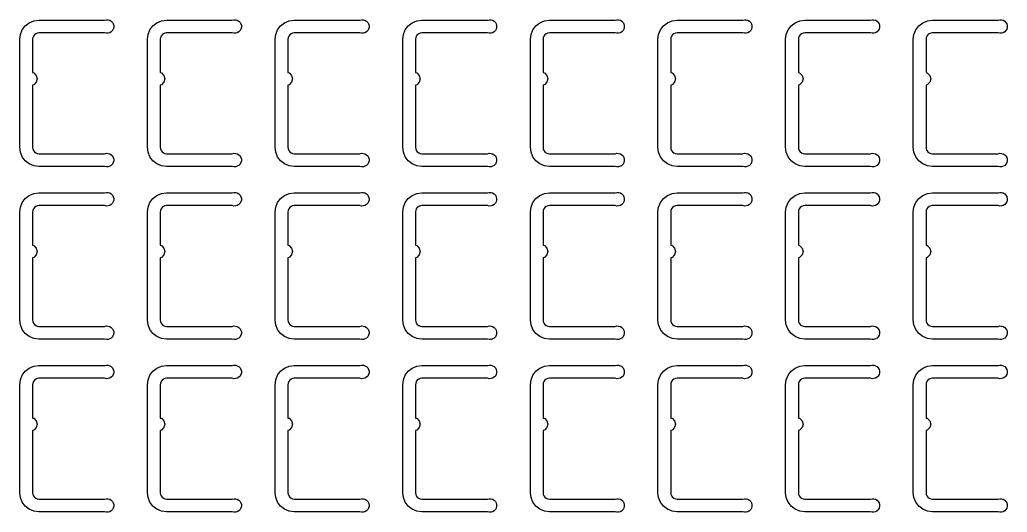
# Model space of a CAD drawing. Extents: x 11 to 212, y 11 to 212.
# Drawn here: x 65.55 to 79.21, y 92.27 to 99.08 of the extents above; entities that cross this region are included whole.
import ezdxf

# ---------------------------------------------------------------- set-up
doc = ezdxf.new("R2010")
doc.units = 0
doc.layers.add('L4', color=7, linetype='continuous')

msp = doc.modelspace()

# ---------------------------------------------------------------- linework, layer by layer
at = {"layer": 'L4'}
for points in [[(66.726, 97.229), (66.75, 97.235), (66.774, 97.234), (66.797, 97.227), (66.817, 97.215), (66.834, 97.198), (66.846, 97.177), (66.852, 97.153), (66.852, 97.129), (66.846, 97.106), (66.834, 97.085), (66.817, 97.068), (66.797, 97.055), (66.774, 97.048), (66.75, 97.048), (66.726, 97.053), (65.818, 97.053), (65.749, 97.062), (65.685, 97.088), (65.63, 97.13), (65.588, 97.185), (65.562, 97.249), (65.553, 97.318), (65.553, 98.812), (65.562, 98.88), (65.588, 98.944), (65.63, 98.999), (65.685, 99.041), (65.749, 99.067), (65.818, 99.076), (66.726, 99.076), (66.75, 99.082), (66.774, 99.081), (66.797, 99.074), (66.817, 99.062), (66.834, 99.045), (66.846, 99.024), (66.852, 99), (66.852, 98.976), (66.846, 98.953), (66.834, 98.932), (66.817, 98.915), (66.797, 98.902), (66.774, 98.895), (66.75, 98.895), (66.726, 98.9), (65.818, 98.9), (65.795, 98.897), (65.774, 98.888), (65.755, 98.874), (65.741, 98.856), (65.732, 98.835), (65.729, 98.812), (65.729, 98.351), (65.747, 98.346), (65.782, 98.312), (65.794, 98.265), (65.782, 98.218), (65.747, 98.183), (65.729, 98.178), (65.729, 97.318), (65.732, 97.295), (65.741, 97.274), (65.755, 97.255), (65.774, 97.241), (65.795, 97.232), (65.818, 97.229)], [(68.491, 97.229), (68.514, 97.235), (68.538, 97.234), (68.561, 97.227), (68.582, 97.215), (68.599, 97.198), (68.611, 97.177), (68.617, 97.153), (68.617, 97.129), (68.611, 97.106), (68.599, 97.085), (68.582, 97.068), (68.561, 97.055), (68.538, 97.048), (68.514, 97.048), (68.491, 97.053), (67.582, 97.053), (67.514, 97.062), (67.45, 97.088), (67.395, 97.13), (67.353, 97.185), (67.327, 97.249), (67.318, 97.318), (67.318, 98.812), (67.327, 98.88), (67.353, 98.944), (67.395, 98.999), (67.45, 99.041), (67.514, 99.067), (67.582, 99.076), (68.491, 99.076), (68.514, 99.082), (68.538, 99.081), (68.561, 99.074), (68.582, 99.062), (68.599, 99.045), (68.611, 99.024), (68.617, 99), (68.617, 98.976), (68.611, 98.953), (68.599, 98.932), (68.582, 98.915), (68.561, 98.902), (68.538, 98.895), (68.514, 98.895), (68.491, 98.9), (67.582, 98.9), (67.56, 98.897), (67.538, 98.888), (67.52, 98.874), (67.506, 98.856), (67.497, 98.835), (67.494, 98.812), (67.494, 98.351), (67.512, 98.346), (67.546, 98.312), (67.559, 98.265), (67.546, 98.218), (67.512, 98.183), (67.494, 98.178), (67.494, 97.318), (67.497, 97.295), (67.506, 97.274), (67.52, 97.255), (67.538, 97.241), (67.56, 97.232), (67.582, 97.229)], [(70.255, 97.229), (70.279, 97.235), (70.303, 97.234), (70.326, 97.227), (70.347, 97.215), (70.364, 97.198), (70.375, 97.177), (70.382, 97.153), (70.382, 97.129), (70.375, 97.106), (70.364, 97.085), (70.347, 97.068), (70.326, 97.055), (70.303, 97.048), (70.279, 97.048), (70.255, 97.053), (69.347, 97.053), (69.279, 97.062), (69.215, 97.088), (69.16, 97.13), (69.118, 97.185), (69.091, 97.249), (69.082, 97.318), (69.082, 98.812), (69.091, 98.88), (69.118, 98.944), (69.16, 98.999), (69.215, 99.041), (69.279, 99.067), (69.347, 99.076), (70.255, 99.076), (70.279, 99.082), (70.303, 99.081), (70.326, 99.074), (70.347, 99.062), (70.364, 99.045), (70.375, 99.024), (70.382, 99), (70.382, 98.976), (70.375, 98.953), (70.364, 98.932), (70.347, 98.915), (70.326, 98.902), (70.303, 98.895), (70.279, 98.895), (70.255, 98.9), (69.347, 98.9), (69.324, 98.897), (69.303, 98.888), (69.285, 98.874), (69.271, 98.856), (69.262, 98.835), (69.259, 98.812), (69.259, 98.351), (69.276, 98.346), (69.311, 98.312), (69.324, 98.265), (69.311, 98.218), (69.276, 98.183), (69.259, 98.178), (69.259, 97.318), (69.262, 97.295), (69.271, 97.274), (69.285, 97.255), (69.303, 97.241), (69.324, 97.232), (69.347, 97.229)], [(72.02, 97.229), (72.044, 97.235), (72.068, 97.234), (72.091, 97.227), (72.112, 97.215), (72.128, 97.198), (72.14, 97.177), (72.146, 97.153), (72.146, 97.129), (72.14, 97.106), (72.128, 97.085), (72.112, 97.068), (72.091, 97.055), (72.068, 97.048), (72.044, 97.048), (72.02, 97.053), (71.112, 97.053), (71.043, 97.062), (70.979, 97.088), (70.925, 97.13), (70.883, 97.185), (70.856, 97.249), (70.847, 97.318), (70.847, 98.812), (70.856, 98.88), (70.883, 98.944), (70.925, 98.999), (70.979, 99.041), (71.043, 99.067), (71.112, 99.076), (72.02, 99.076), (72.044, 99.082), (72.068, 99.081), (72.091, 99.074), (72.112, 99.062), (72.128, 99.045), (72.14, 99.024), (72.146, 99), (72.146, 98.976), (72.14, 98.953), (72.128, 98.932), (72.112, 98.915), (72.091, 98.902), (72.068, 98.895), (72.044, 98.895), (72.02, 98.9), (71.112, 98.9), (71.089, 98.897), (71.068, 98.888), (71.049, 98.874), (71.035, 98.856), (71.027, 98.835), (71.024, 98.812), (71.024, 98.351), (71.041, 98.346), (71.076, 98.312), (71.088, 98.265), (71.076, 98.218), (71.041, 98.183), (71.024, 98.178), (71.024, 97.318), (71.027, 97.295), (71.035, 97.274), (71.049, 97.255), (71.068, 97.241), (71.089, 97.232), (71.112, 97.229)], [(73.785, 97.229), (73.808, 97.235), (73.832, 97.234), (73.856, 97.227), (73.876, 97.215), (73.893, 97.198), (73.905, 97.177), (73.911, 97.153), (73.911, 97.129), (73.905, 97.106), (73.893, 97.085), (73.876, 97.068), (73.856, 97.055), (73.832, 97.048), (73.808, 97.048), (73.785, 97.053), (72.876, 97.053), (72.808, 97.062), (72.744, 97.088), (72.689, 97.13), (72.647, 97.185), (72.621, 97.249), (72.612, 97.318), (72.612, 98.812), (72.621, 98.88), (72.647, 98.944), (72.689, 98.999), (72.744, 99.041), (72.808, 99.067), (72.876, 99.076), (73.785, 99.076), (73.808, 99.082), (73.832, 99.081), (73.856, 99.074), (73.876, 99.062), (73.893, 99.045), (73.905, 99.024), (73.911, 99), (73.911, 98.976), (73.905, 98.953), (73.893, 98.932), (73.876, 98.915), (73.856, 98.902), (73.832, 98.895), (73.808, 98.895), (73.785, 98.9), (72.876, 98.9), (72.854, 98.897), (72.832, 98.888), (72.814, 98.874), (72.8, 98.856), (72.791, 98.835), (72.788, 98.812), (72.788, 98.351), (72.806, 98.346), (72.84, 98.312), (72.853, 98.265), (72.84, 98.218), (72.806, 98.183), (72.788, 98.178), (72.788, 97.318), (72.791, 97.295), (72.8, 97.274), (72.814, 97.255), (72.832, 97.241), (72.854, 97.232), (72.876, 97.229)], [(75.55, 97.229), (75.573, 97.235), (75.597, 97.234), (75.62, 97.227), (75.641, 97.215), (75.658, 97.198), (75.67, 97.177), (75.676, 97.153), (75.676, 97.129), (75.67, 97.106), (75.658, 97.085), (75.641, 97.068), (75.62, 97.055), (75.597, 97.048), (75.573, 97.048), (75.55, 97.053), (74.641, 97.053), (74.573, 97.062), (74.509, 97.088), (74.454, 97.13), (74.412, 97.185), (74.385, 97.249), (74.376, 97.318), (74.376, 98.812), (74.385, 98.88), (74.412, 98.944), (74.454, 98.999), (74.509, 99.041), (74.573, 99.067), (74.641, 99.076), (75.55, 99.076), (75.573, 99.082), (75.597, 99.081), (75.62, 99.074), (75.641, 99.062), (75.658, 99.045), (75.67, 99.024), (75.676, 99), (75.676, 98.976), (75.67, 98.953), (75.658, 98.932), (75.641, 98.915), (75.62, 98.902), (75.597, 98.895), (75.573, 98.895), (75.55, 98.9), (74.641, 98.9), (74.618, 98.897), (74.597, 98.888), (74.579, 98.874), (74.565, 98.856), (74.556, 98.835), (74.553, 98.812), (74.553, 98.351), (74.571, 98.346), (74.605, 98.312), (74.618, 98.265), (74.605, 98.218), (74.571, 98.183), (74.553, 98.178), (74.553, 97.318), (74.556, 97.295), (74.565, 97.274), (74.579, 97.255), (74.597, 97.241), (74.618, 97.232), (74.641, 97.229)], [(77.314, 97.229), (77.338, 97.235), (77.362, 97.234), (77.385, 97.227), (77.406, 97.215), (77.422, 97.198), (77.434, 97.177), (77.44, 97.153), (77.44, 97.129), (77.434, 97.106), (77.422, 97.085), (77.406, 97.068), (77.385, 97.055), (77.362, 97.048), (77.338, 97.048), (77.314, 97.053), (76.406, 97.053), (76.337, 97.062), (76.274, 97.088), (76.219, 97.13), (76.177, 97.185), (76.15, 97.249), (76.141, 97.318), (76.141, 98.812), (76.15, 98.88), (76.177, 98.944), (76.219, 98.999), (76.274, 99.041), (76.337, 99.067), (76.406, 99.076), (77.314, 99.076), (77.338, 99.082), (77.362, 99.081), (77.385, 99.074), (77.406, 99.062), (77.422, 99.045), (77.434, 99.024), (77.44, 99), (77.44, 98.976), (77.434, 98.953), (77.422, 98.932), (77.406, 98.915), (77.385, 98.902), (77.362, 98.895), (77.338, 98.895), (77.314, 98.9), (76.406, 98.9), (76.383, 98.897), (76.362, 98.888), (76.343, 98.874), (76.329, 98.856), (76.321, 98.835), (76.318, 98.812), (76.318, 98.351), (76.335, 98.346), (76.37, 98.312), (76.382, 98.265), (76.37, 98.218), (76.335, 98.183), (76.318, 98.178), (76.318, 97.318), (76.321, 97.295), (76.329, 97.274), (76.343, 97.255), (76.362, 97.241), (76.383, 97.232), (76.406, 97.229)], [(79.079, 97.229), (79.103, 97.235), (79.127, 97.234), (79.15, 97.227), (79.17, 97.215), (79.187, 97.198), (79.199, 97.177), (79.205, 97.153), (79.205, 97.129), (79.199, 97.106), (79.187, 97.085), (79.17, 97.068), (79.15, 97.055), (79.127, 97.048), (79.103, 97.048), (79.079, 97.053), (78.171, 97.053), (78.102, 97.062), (78.038, 97.088), (77.983, 97.13), (77.941, 97.185), (77.915, 97.249), (77.906, 97.318), (77.906, 98.812), (77.915, 98.88), (77.941, 98.944), (77.983, 98.999), (78.038, 99.041), (78.102, 99.067), (78.171, 99.076), (79.079, 99.076), (79.103, 99.082), (79.127, 99.081), (79.15, 99.074), (79.17, 99.062), (79.187, 99.045), (79.199, 99.024), (79.205, 99), (79.205, 98.976), (79.199, 98.953), (79.187, 98.932), (79.17, 98.915), (79.15, 98.902), (79.127, 98.895), (79.103, 98.895), (79.079, 98.9), (78.171, 98.9), (78.148, 98.897), (78.126, 98.888), (78.108, 98.874), (78.094, 98.856), (78.085, 98.835), (78.082, 98.812), (78.082, 98.351), (78.1, 98.346), (78.134, 98.312), (78.147, 98.265), (78.134, 98.218), (78.1, 98.183), (78.082, 98.178), (78.082, 97.318), (78.085, 97.295), (78.094, 97.274), (78.108, 97.255), (78.126, 97.241), (78.148, 97.232), (78.171, 97.229)], [(66.726, 94.841), (66.75, 94.847), (66.774, 94.846), (66.797, 94.839), (66.817, 94.827), (66.834, 94.809), (66.846, 94.788), (66.852, 94.765), (66.852, 94.741), (66.846, 94.718), (66.834, 94.697), (66.817, 94.679), (66.797, 94.667), (66.774, 94.66), (66.75, 94.659), (66.726, 94.665), (65.818, 94.665), (65.749, 94.674), (65.685, 94.7), (65.63, 94.742), (65.588, 94.797), (65.562, 94.861), (65.553, 94.929), (65.553, 96.424), (65.562, 96.492), (65.588, 96.556), (65.63, 96.611), (65.685, 96.653), (65.749, 96.679), (65.818, 96.688), (66.726, 96.688), (66.75, 96.694), (66.774, 96.693), (66.797, 96.686), (66.817, 96.674), (66.834, 96.656), (66.846, 96.635), (66.852, 96.612), (66.852, 96.588), (66.846, 96.565), (66.834, 96.544), (66.817, 96.526), (66.797, 96.514), (66.774, 96.507), (66.75, 96.506), (66.726, 96.512), (65.818, 96.512), (65.795, 96.509), (65.774, 96.5), (65.755, 96.486), (65.741, 96.468), (65.732, 96.446), (65.729, 96.424), (65.729, 95.963), (65.747, 95.958), (65.782, 95.924), (65.794, 95.876), (65.782, 95.829), (65.747, 95.795), (65.729, 95.79), (65.729, 94.929), (65.732, 94.907), (65.741, 94.885), (65.755, 94.867), (65.774, 94.853), (65.795, 94.844), (65.818, 94.841)], [(68.491, 94.841), (68.514, 94.847), (68.538, 94.846), (68.561, 94.839), (68.582, 94.827), (68.599, 94.809), (68.611, 94.788), (68.617, 94.765), (68.617, 94.741), (68.611, 94.718), (68.599, 94.697), (68.582, 94.679), (68.561, 94.667), (68.538, 94.66), (68.514, 94.659), (68.491, 94.665), (67.582, 94.665), (67.514, 94.674), (67.45, 94.7), (67.395, 94.742), (67.353, 94.797), (67.327, 94.861), (67.318, 94.929), (67.318, 96.424), (67.327, 96.492), (67.353, 96.556), (67.395, 96.611), (67.45, 96.653), (67.514, 96.679), (67.582, 96.688), (68.491, 96.688), (68.514, 96.694), (68.538, 96.693), (68.561, 96.686), (68.582, 96.674), (68.599, 96.656), (68.611, 96.635), (68.617, 96.612), (68.617, 96.588), (68.611, 96.565), (68.599, 96.544), (68.582, 96.526), (68.561, 96.514), (68.538, 96.507), (68.514, 96.506), (68.491, 96.512), (67.582, 96.512), (67.56, 96.509), (67.538, 96.5), (67.52, 96.486), (67.506, 96.468), (67.497, 96.446), (67.494, 96.424), (67.494, 95.963), (67.512, 95.958), (67.546, 95.924), (67.559, 95.876), (67.546, 95.829), (67.512, 95.795), (67.494, 95.79), (67.494, 94.929), (67.497, 94.907), (67.506, 94.885), (67.52, 94.867), (67.538, 94.853), (67.56, 94.844), (67.582, 94.841)], [(70.255, 94.841), (70.279, 94.847), (70.303, 94.846), (70.326, 94.839), (70.347, 94.827), (70.364, 94.809), (70.375, 94.788), (70.382, 94.765), (70.382, 94.741), (70.375, 94.718), (70.364, 94.697), (70.347, 94.679), (70.326, 94.667), (70.303, 94.66), (70.279, 94.659), (70.255, 94.665), (69.347, 94.665), (69.279, 94.674), (69.215, 94.7), (69.16, 94.742), (69.118, 94.797), (69.091, 94.861), (69.082, 94.929), (69.082, 96.424), (69.091, 96.492), (69.118, 96.556), (69.16, 96.611), (69.215, 96.653), (69.279, 96.679), (69.347, 96.688), (70.255, 96.688), (70.279, 96.694), (70.303, 96.693), (70.326, 96.686), (70.347, 96.674), (70.364, 96.656), (70.375, 96.635), (70.382, 96.612), (70.382, 96.588), (70.375, 96.565), (70.364, 96.544), (70.347, 96.526), (70.326, 96.514), (70.303, 96.507), (70.279, 96.506), (70.255, 96.512), (69.347, 96.512), (69.324, 96.509), (69.303, 96.5), (69.285, 96.486), (69.271, 96.468), (69.262, 96.446), (69.259, 96.424), (69.259, 95.963), (69.276, 95.958), (69.311, 95.924), (69.324, 95.876), (69.311, 95.829), (69.276, 95.795), (69.259, 95.79), (69.259, 94.929), (69.262, 94.907), (69.271, 94.885), (69.285, 94.867), (69.303, 94.853), (69.324, 94.844), (69.347, 94.841)], [(72.02, 94.841), (72.044, 94.847), (72.068, 94.846), (72.091, 94.839), (72.112, 94.827), (72.128, 94.809), (72.14, 94.788), (72.146, 94.765), (72.146, 94.741), (72.14, 94.718), (72.128, 94.697), (72.112, 94.679), (72.091, 94.667), (72.068, 94.66), (72.044, 94.659), (72.02, 94.665), (71.112, 94.665), (71.043, 94.674), (70.979, 94.7), (70.925, 94.742), (70.883, 94.797), (70.856, 94.861), (70.847, 94.929), (70.847, 96.424), (70.856, 96.492), (70.883, 96.556), (70.925, 96.611), (70.979, 96.653), (71.043, 96.679), (71.112, 96.688), (72.02, 96.688), (72.044, 96.694), (72.068, 96.693), (72.091, 96.686), (72.112, 96.674), (72.128, 96.656), (72.14, 96.635), (72.146, 96.612), (72.146, 96.588), (72.14, 96.565), (72.128, 96.544), (72.112, 96.526), (72.091, 96.514), (72.068, 96.507), (72.044, 96.506), (72.02, 96.512), (71.112, 96.512), (71.089, 96.509), (71.068, 96.5), (71.049, 96.486), (71.035, 96.468), (71.027, 96.446), (71.024, 96.424), (71.024, 95.963), (71.041, 95.958), (71.076, 95.924), (71.088, 95.876), (71.076, 95.829), (71.041, 95.795), (71.024, 95.79), (71.024, 94.929), (71.027, 94.907), (71.035, 94.885), (71.049, 94.867), (71.068, 94.853), (71.089, 94.844), (71.112, 94.841)], [(73.785, 94.841), (73.808, 94.847), (73.832, 94.846), (73.856, 94.839), (73.876, 94.827), (73.893, 94.809), (73.905, 94.788), (73.911, 94.765), (73.911, 94.741), (73.905, 94.718), (73.893, 94.697), (73.876, 94.679), (73.856, 94.667), (73.832, 94.66), (73.808, 94.659), (73.785, 94.665), (72.876, 94.665), (72.808, 94.674), (72.744, 94.7), (72.689, 94.742), (72.647, 94.797), (72.621, 94.861), (72.612, 94.929), (72.612, 96.424), (72.621, 96.492), (72.647, 96.556), (72.689, 96.611), (72.744, 96.653), (72.808, 96.679), (72.876, 96.688), (73.785, 96.688), (73.808, 96.694), (73.832, 96.693), (73.856, 96.686), (73.876, 96.674), (73.893, 96.656), (73.905, 96.635), (73.911, 96.612), (73.911, 96.588), (73.905, 96.565), (73.893, 96.544), (73.876, 96.526), (73.856, 96.514), (73.832, 96.507), (73.808, 96.506), (73.785, 96.512), (72.876, 96.512), (72.854, 96.509), (72.832, 96.5), (72.814, 96.486), (72.8, 96.468), (72.791, 96.446), (72.788, 96.424), (72.788, 95.963), (72.806, 95.958), (72.84, 95.924), (72.853, 95.876), (72.84, 95.829), (72.806, 95.795), (72.788, 95.79), (72.788, 94.929), (72.791, 94.907), (72.8, 94.885), (72.814, 94.867), (72.832, 94.853), (72.854, 94.844), (72.876, 94.841)], [(75.55, 94.841), (75.573, 94.847), (75.597, 94.846), (75.62, 94.839), (75.641, 94.827), (75.658, 94.809), (75.67, 94.788), (75.676, 94.765), (75.676, 94.741), (75.67, 94.718), (75.658, 94.697), (75.641, 94.679), (75.62, 94.667), (75.597, 94.66), (75.573, 94.659), (75.55, 94.665), (74.641, 94.665), (74.573, 94.674), (74.509, 94.7), (74.454, 94.742), (74.412, 94.797), (74.385, 94.861), (74.376, 94.929), (74.376, 96.424), (74.385, 96.492), (74.412, 96.556), (74.454, 96.611), (74.509, 96.653), (74.573, 96.679), (74.641, 96.688), (75.55, 96.688), (75.573, 96.694), (75.597, 96.693), (75.62, 96.686), (75.641, 96.674), (75.658, 96.656), (75.67, 96.635), (75.676, 96.612), (75.676, 96.588), (75.67, 96.565), (75.658, 96.544), (75.641, 96.526), (75.62, 96.514), (75.597, 96.507), (75.573, 96.506), (75.55, 96.512), (74.641, 96.512), (74.618, 96.509), (74.597, 96.5), (74.579, 96.486), (74.565, 96.468), (74.556, 96.446), (74.553, 96.424), (74.553, 95.963), (74.571, 95.958), (74.605, 95.924), (74.618, 95.876), (74.605, 95.829), (74.571, 95.795), (74.553, 95.79), (74.553, 94.929), (74.556, 94.907), (74.565, 94.885), (74.579, 94.867), (74.597, 94.853), (74.618, 94.844), (74.641, 94.841)], [(77.314, 94.841), (77.338, 94.847), (77.362, 94.846), (77.385, 94.839), (77.406, 94.827), (77.422, 94.809), (77.434, 94.788), (77.44, 94.765), (77.44, 94.741), (77.434, 94.718), (77.422, 94.697), (77.406, 94.679), (77.385, 94.667), (77.362, 94.66), (77.338, 94.659), (77.314, 94.665), (76.406, 94.665), (76.337, 94.674), (76.274, 94.7), (76.219, 94.742), (76.177, 94.797), (76.15, 94.861), (76.141, 94.929), (76.141, 96.424), (76.15, 96.492), (76.177, 96.556), (76.219, 96.611), (76.274, 96.653), (76.337, 96.679), (76.406, 96.688), (77.314, 96.688), (77.338, 96.694), (77.362, 96.693), (77.385, 96.686), (77.406, 96.674), (77.422, 96.656), (77.434, 96.635), (77.44, 96.612), (77.44, 96.588), (77.434, 96.565), (77.422, 96.544), (77.406, 96.526), (77.385, 96.514), (77.362, 96.507), (77.338, 96.506), (77.314, 96.512), (76.406, 96.512), (76.383, 96.509), (76.362, 96.5), (76.343, 96.486), (76.329, 96.468), (76.321, 96.446), (76.318, 96.424), (76.318, 95.963), (76.335, 95.958), (76.37, 95.924), (76.382, 95.876), (76.37, 95.829), (76.335, 95.795), (76.318, 95.79), (76.318, 94.929), (76.321, 94.907), (76.329, 94.885), (76.343, 94.867), (76.362, 94.853), (76.383, 94.844), (76.406, 94.841)], [(79.079, 94.841), (79.103, 94.847), (79.127, 94.846), (79.15, 94.839), (79.17, 94.827), (79.187, 94.809), (79.199, 94.788), (79.205, 94.765), (79.205, 94.741), (79.199, 94.718), (79.187, 94.697), (79.17, 94.679), (79.15, 94.667), (79.127, 94.66), (79.103, 94.659), (79.079, 94.665), (78.171, 94.665), (78.102, 94.674), (78.038, 94.7), (77.983, 94.742), (77.941, 94.797), (77.915, 94.861), (77.906, 94.929), (77.906, 96.424), (77.915, 96.492), (77.941, 96.556), (77.983, 96.611), (78.038, 96.653), (78.102, 96.679), (78.171, 96.688), (79.079, 96.688), (79.103, 96.694), (79.127, 96.693), (79.15, 96.686), (79.17, 96.674), (79.187, 96.656), (79.199, 96.635), (79.205, 96.612), (79.205, 96.588), (79.199, 96.565), (79.187, 96.544), (79.17, 96.526), (79.15, 96.514), (79.127, 96.507), (79.103, 96.506), (79.079, 96.512), (78.171, 96.512), (78.148, 96.509), (78.126, 96.5), (78.108, 96.486), (78.094, 96.468), (78.085, 96.446), (78.082, 96.424), (78.082, 95.963), (78.1, 95.958), (78.134, 95.924), (78.147, 95.876), (78.134, 95.829), (78.1, 95.795), (78.082, 95.79), (78.082, 94.929), (78.085, 94.907), (78.094, 94.885), (78.108, 94.867), (78.126, 94.853), (78.148, 94.844), (78.171, 94.841)], [(66.726, 92.453), (66.75, 92.458), (66.774, 92.458), (66.797, 92.451), (66.817, 92.438), (66.834, 92.421), (66.846, 92.4), (66.852, 92.377), (66.852, 92.353), (66.846, 92.329), (66.834, 92.308), (66.817, 92.291), (66.797, 92.279), (66.774, 92.272), (66.75, 92.271), (66.726, 92.276), (65.818, 92.276), (65.749, 92.285), (65.685, 92.312), (65.63, 92.354), (65.588, 92.409), (65.562, 92.473), (65.553, 92.541), (65.553, 94.035), (65.562, 94.104), (65.588, 94.168), (65.63, 94.222), (65.685, 94.265), (65.749, 94.291), (65.818, 94.3), (66.726, 94.3), (66.75, 94.305), (66.774, 94.305), (66.797, 94.298), (66.817, 94.285), (66.834, 94.268), (66.846, 94.247), (66.852, 94.224), (66.852, 94.2), (66.846, 94.176), (66.834, 94.155), (66.817, 94.138), (66.797, 94.126), (66.774, 94.119), (66.75, 94.118), (66.726, 94.124), (65.818, 94.124), (65.795, 94.121), (65.774, 94.112), (65.755, 94.098), (65.741, 94.079), (65.732, 94.058), (65.729, 94.035), (65.729, 93.574), (65.747, 93.57), (65.782, 93.535), (65.794, 93.488), (65.782, 93.441), (65.747, 93.407), (65.729, 93.402), (65.729, 92.541), (65.732, 92.518), (65.741, 92.497), (65.755, 92.479), (65.774, 92.465), (65.795, 92.456), (65.818, 92.453)], [(68.491, 92.453), (68.514, 92.458), (68.538, 92.458), (68.561, 92.451), (68.582, 92.438), (68.599, 92.421), (68.611, 92.4), (68.617, 92.377), (68.617, 92.353), (68.611, 92.329), (68.599, 92.308), (68.582, 92.291), (68.561, 92.279), (68.538, 92.272), (68.514, 92.271), (68.491, 92.276), (67.582, 92.276), (67.514, 92.285), (67.45, 92.312), (67.395, 92.354), (67.353, 92.409), (67.327, 92.473), (67.318, 92.541), (67.318, 94.035), (67.327, 94.104), (67.353, 94.168), (67.395, 94.222), (67.45, 94.265), (67.514, 94.291), (67.582, 94.3), (68.491, 94.3), (68.514, 94.305), (68.538, 94.305), (68.561, 94.298), (68.582, 94.285), (68.599, 94.268), (68.611, 94.247), (68.617, 94.224), (68.617, 94.2), (68.611, 94.176), (68.599, 94.155), (68.582, 94.138), (68.561, 94.126), (68.538, 94.119), (68.514, 94.118), (68.491, 94.124), (67.582, 94.124), (67.56, 94.121), (67.538, 94.112), (67.52, 94.098), (67.506, 94.079), (67.497, 94.058), (67.494, 94.035), (67.494, 93.574), (67.512, 93.57), (67.546, 93.535), (67.559, 93.488), (67.546, 93.441), (67.512, 93.407), (67.494, 93.402), (67.494, 92.541), (67.497, 92.518), (67.506, 92.497), (67.52, 92.479), (67.538, 92.465), (67.56, 92.456), (67.582, 92.453)], [(70.255, 92.453), (70.279, 92.458), (70.303, 92.458), (70.326, 92.451), (70.347, 92.438), (70.364, 92.421), (70.375, 92.4), (70.382, 92.377), (70.382, 92.353), (70.375, 92.329), (70.364, 92.308), (70.347, 92.291), (70.326, 92.279), (70.303, 92.272), (70.279, 92.271), (70.255, 92.276), (69.347, 92.276), (69.279, 92.285), (69.215, 92.312), (69.16, 92.354), (69.118, 92.409), (69.091, 92.473), (69.082, 92.541), (69.082, 94.035), (69.091, 94.104), (69.118, 94.168), (69.16, 94.222), (69.215, 94.265), (69.279, 94.291), (69.347, 94.3), (70.255, 94.3), (70.279, 94.305), (70.303, 94.305), (70.326, 94.298), (70.347, 94.285), (70.364, 94.268), (70.375, 94.247), (70.382, 94.224), (70.382, 94.2), (70.375, 94.176), (70.364, 94.155), (70.347, 94.138), (70.326, 94.126), (70.303, 94.119), (70.279, 94.118), (70.255, 94.124), (69.347, 94.124), (69.324, 94.121), (69.303, 94.112), (69.285, 94.098), (69.271, 94.079), (69.262, 94.058), (69.259, 94.035), (69.259, 93.574), (69.276, 93.57), (69.311, 93.535), (69.324, 93.488), (69.311, 93.441), (69.276, 93.407), (69.259, 93.402), (69.259, 92.541), (69.262, 92.518), (69.271, 92.497), (69.285, 92.479), (69.303, 92.465), (69.324, 92.456), (69.347, 92.453)], [(72.02, 92.453), (72.044, 92.458), (72.068, 92.458), (72.091, 92.451), (72.112, 92.438), (72.128, 92.421), (72.14, 92.4), (72.146, 92.377), (72.146, 92.353), (72.14, 92.329), (72.128, 92.308), (72.112, 92.291), (72.091, 92.279), (72.068, 92.272), (72.044, 92.271), (72.02, 92.276), (71.112, 92.276), (71.043, 92.285), (70.979, 92.312), (70.925, 92.354), (70.883, 92.409), (70.856, 92.473), (70.847, 92.541), (70.847, 94.035), (70.856, 94.104), (70.883, 94.168), (70.925, 94.222), (70.979, 94.265), (71.043, 94.291), (71.112, 94.3), (72.02, 94.3), (72.044, 94.305), (72.068, 94.305), (72.091, 94.298), (72.112, 94.285), (72.128, 94.268), (72.14, 94.247), (72.146, 94.224), (72.146, 94.2), (72.14, 94.176), (72.128, 94.155), (72.112, 94.138), (72.091, 94.126), (72.068, 94.119), (72.044, 94.118), (72.02, 94.124), (71.112, 94.124), (71.089, 94.121), (71.068, 94.112), (71.049, 94.098), (71.035, 94.079), (71.027, 94.058), (71.024, 94.035), (71.024, 93.574), (71.041, 93.57), (71.076, 93.535), (71.088, 93.488), (71.076, 93.441), (71.041, 93.407), (71.024, 93.402), (71.024, 92.541), (71.027, 92.518), (71.035, 92.497), (71.049, 92.479), (71.068, 92.465), (71.089, 92.456), (71.112, 92.453)], [(73.785, 92.453), (73.808, 92.458), (73.832, 92.458), (73.856, 92.451), (73.876, 92.438), (73.893, 92.421), (73.905, 92.4), (73.911, 92.377), (73.911, 92.353), (73.905, 92.329), (73.893, 92.308), (73.876, 92.291), (73.856, 92.279), (73.832, 92.272), (73.808, 92.271), (73.785, 92.276), (72.876, 92.276), (72.808, 92.285), (72.744, 92.312), (72.689, 92.354), (72.647, 92.409), (72.621, 92.473), (72.612, 92.541), (72.612, 94.035), (72.621, 94.104), (72.647, 94.168), (72.689, 94.222), (72.744, 94.265), (72.808, 94.291), (72.876, 94.3), (73.785, 94.3), (73.808, 94.305), (73.832, 94.305), (73.856, 94.298), (73.876, 94.285), (73.893, 94.268), (73.905, 94.247), (73.911, 94.224), (73.911, 94.2), (73.905, 94.176), (73.893, 94.155), (73.876, 94.138), (73.856, 94.126), (73.832, 94.119), (73.808, 94.118), (73.785, 94.124), (72.876, 94.124), (72.854, 94.121), (72.832, 94.112), (72.814, 94.098), (72.8, 94.079), (72.791, 94.058), (72.788, 94.035), (72.788, 93.574), (72.806, 93.57), (72.84, 93.535), (72.853, 93.488), (72.84, 93.441), (72.806, 93.407), (72.788, 93.402), (72.788, 92.541), (72.791, 92.518), (72.8, 92.497), (72.814, 92.479), (72.832, 92.465), (72.854, 92.456), (72.876, 92.453)], [(75.55, 92.453), (75.573, 92.458), (75.597, 92.458), (75.62, 92.451), (75.641, 92.438), (75.658, 92.421), (75.67, 92.4), (75.676, 92.377), (75.676, 92.353), (75.67, 92.329), (75.658, 92.308), (75.641, 92.291), (75.62, 92.279), (75.597, 92.272), (75.573, 92.271), (75.55, 92.276), (74.641, 92.276), (74.573, 92.285), (74.509, 92.312), (74.454, 92.354), (74.412, 92.409), (74.385, 92.473), (74.376, 92.541), (74.376, 94.035), (74.385, 94.104), (74.412, 94.168), (74.454, 94.222), (74.509, 94.265), (74.573, 94.291), (74.641, 94.3), (75.55, 94.3), (75.573, 94.305), (75.597, 94.305), (75.62, 94.298), (75.641, 94.285), (75.658, 94.268), (75.67, 94.247), (75.676, 94.224), (75.676, 94.2), (75.67, 94.176), (75.658, 94.155), (75.641, 94.138), (75.62, 94.126), (75.597, 94.119), (75.573, 94.118), (75.55, 94.124), (74.641, 94.124), (74.618, 94.121), (74.597, 94.112), (74.579, 94.098), (74.565, 94.079), (74.556, 94.058), (74.553, 94.035), (74.553, 93.574), (74.571, 93.57), (74.605, 93.535), (74.618, 93.488), (74.605, 93.441), (74.571, 93.407), (74.553, 93.402), (74.553, 92.541), (74.556, 92.518), (74.565, 92.497), (74.579, 92.479), (74.597, 92.465), (74.618, 92.456), (74.641, 92.453)], [(77.314, 92.453), (77.338, 92.458), (77.362, 92.458), (77.385, 92.451), (77.406, 92.438), (77.422, 92.421), (77.434, 92.4), (77.44, 92.377), (77.44, 92.353), (77.434, 92.329), (77.422, 92.308), (77.406, 92.291), (77.385, 92.279), (77.362, 92.272), (77.338, 92.271), (77.314, 92.276), (76.406, 92.276), (76.337, 92.285), (76.274, 92.312), (76.219, 92.354), (76.177, 92.409), (76.15, 92.473), (76.141, 92.541), (76.141, 94.035), (76.15, 94.104), (76.177, 94.168), (76.219, 94.222), (76.274, 94.265), (76.337, 94.291), (76.406, 94.3), (77.314, 94.3), (77.338, 94.305), (77.362, 94.305), (77.385, 94.298), (77.406, 94.285), (77.422, 94.268), (77.434, 94.247), (77.44, 94.224), (77.44, 94.2), (77.434, 94.176), (77.422, 94.155), (77.406, 94.138), (77.385, 94.126), (77.362, 94.119), (77.338, 94.118), (77.314, 94.124), (76.406, 94.124), (76.383, 94.121), (76.362, 94.112), (76.343, 94.098), (76.329, 94.079), (76.321, 94.058), (76.318, 94.035), (76.318, 93.574), (76.335, 93.57), (76.37, 93.535), (76.382, 93.488), (76.37, 93.441), (76.335, 93.407), (76.318, 93.402), (76.318, 92.541), (76.321, 92.518), (76.329, 92.497), (76.343, 92.479), (76.362, 92.465), (76.383, 92.456), (76.406, 92.453)], [(79.079, 92.453), (79.103, 92.458), (79.127, 92.458), (79.15, 92.451), (79.17, 92.438), (79.187, 92.421), (79.199, 92.4), (79.205, 92.377), (79.205, 92.353), (79.199, 92.329), (79.187, 92.308), (79.17, 92.291), (79.15, 92.279), (79.127, 92.272), (79.103, 92.271), (79.079, 92.276), (78.171, 92.276), (78.102, 92.285), (78.038, 92.312), (77.983, 92.354), (77.941, 92.409), (77.915, 92.473), (77.906, 92.541), (77.906, 94.035), (77.915, 94.104), (77.941, 94.168), (77.983, 94.222), (78.038, 94.265), (78.102, 94.291), (78.171, 94.3), (79.079, 94.3), (79.103, 94.305), (79.127, 94.305), (79.15, 94.298), (79.17, 94.285), (79.187, 94.268), (79.199, 94.247), (79.205, 94.224), (79.205, 94.2), (79.199, 94.176), (79.187, 94.155), (79.17, 94.138), (79.15, 94.126), (79.127, 94.119), (79.103, 94.118), (79.079, 94.124), (78.171, 94.124), (78.148, 94.121), (78.126, 94.112), (78.108, 94.098), (78.094, 94.079), (78.085, 94.058), (78.082, 94.035), (78.082, 93.574), (78.1, 93.57), (78.134, 93.535), (78.147, 93.488), (78.134, 93.441), (78.1, 93.407), (78.082, 93.402), (78.082, 92.541), (78.085, 92.518), (78.094, 92.497), (78.108, 92.479), (78.126, 92.465), (78.148, 92.456), (78.171, 92.453)]]:
    msp.add_lwpolyline(points, close=True, dxfattribs=at)

doc.saveas('drawing.dxf')
